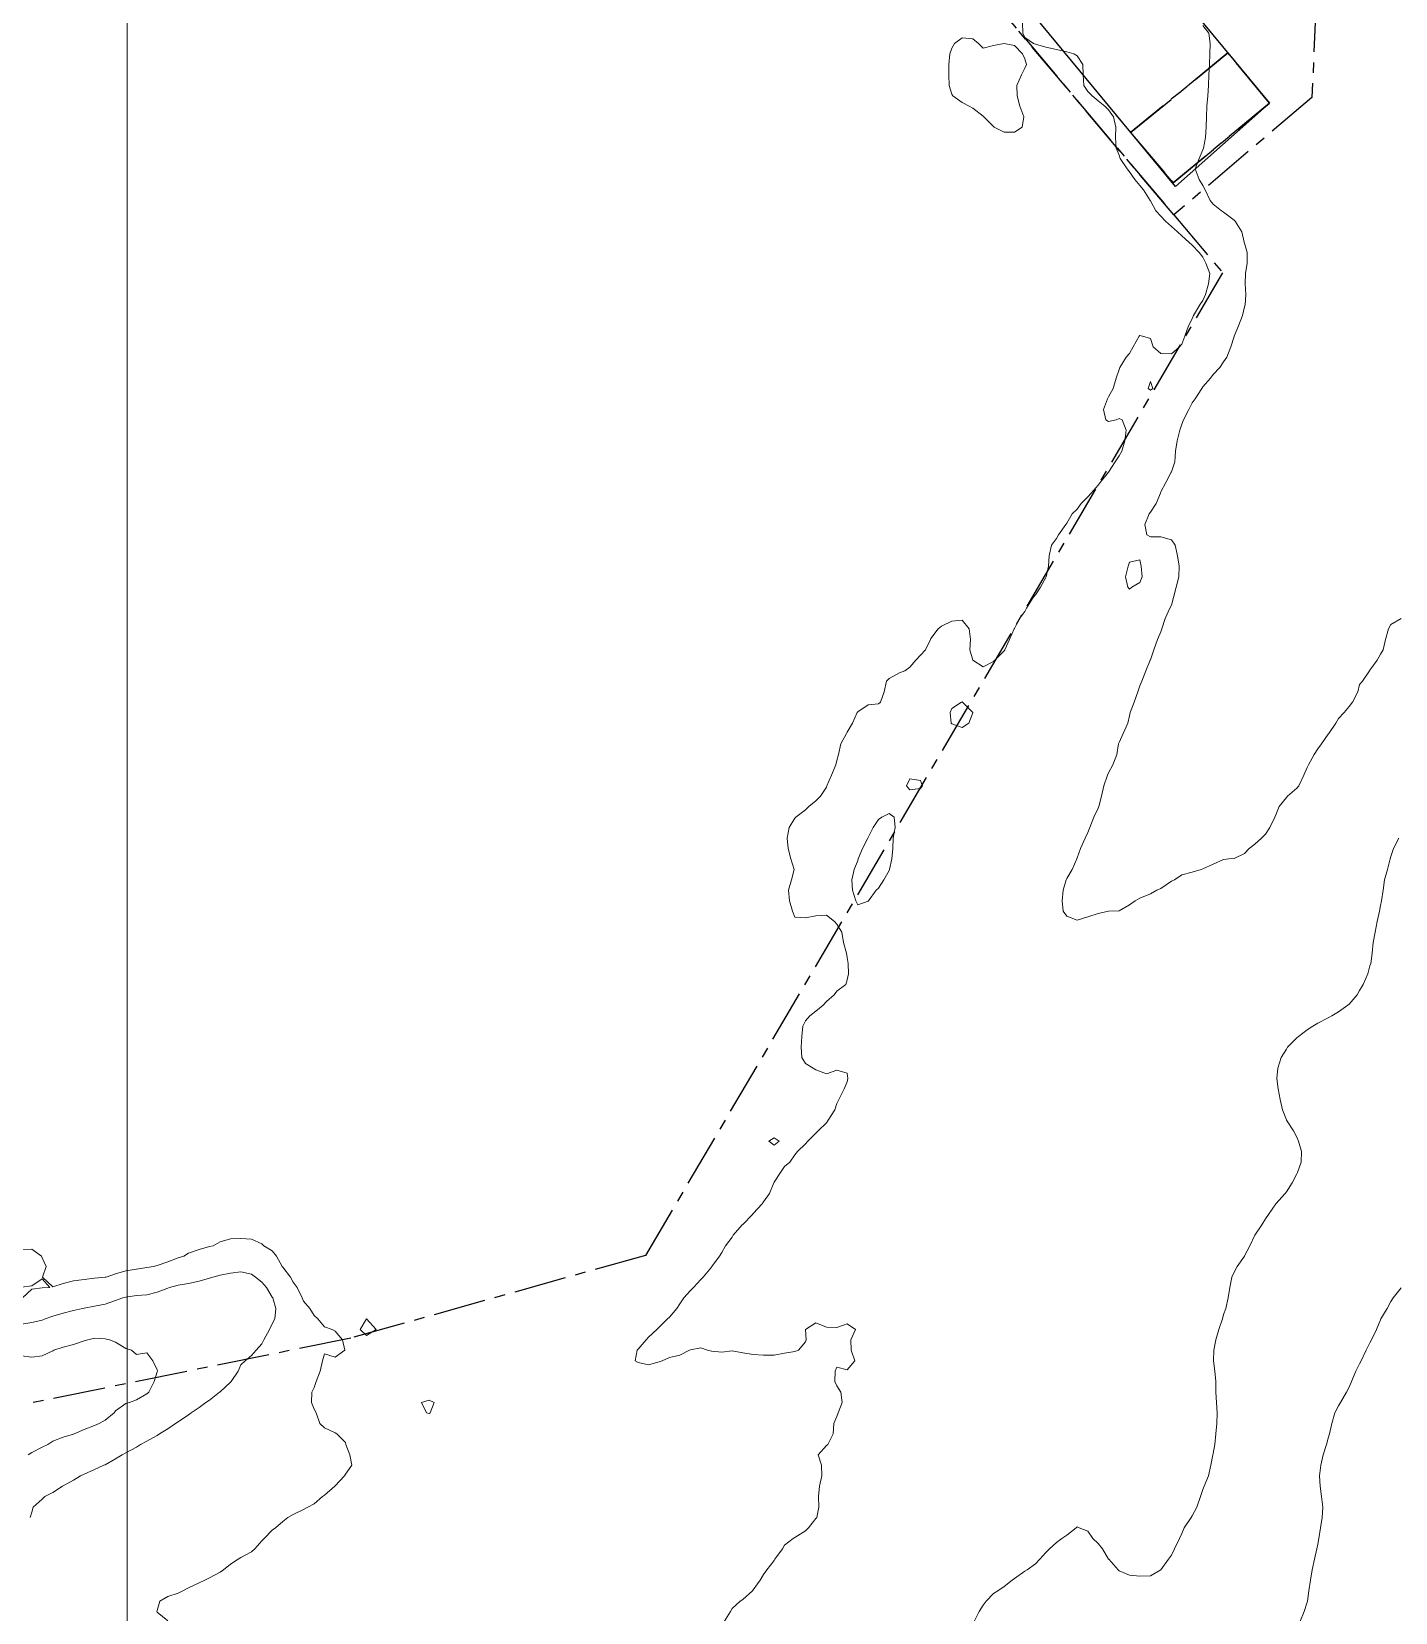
# Model space of a CAD drawing. Header units: centimetres. Extents: x 0 to 642158, y -847 to 649707.
# Drawn here: x 616762.2 to 616827.5, y 620797.7 to 620873.3 of the extents above; entities that cross this region are included whole.
import ezdxf

# ---------------------------------------------------------------- set-up
doc = ezdxf.new("R2010")
doc.units = ezdxf.units.CM
doc.header["$MEASUREMENT"] = 0
doc.linetypes.add('CENTERX2', pattern=[4, 2.5, -0.5, 0.5, -0.5])
doc.layers.add('MEV_grille', color=254, linetype='Continuous', lineweight=9)
doc.layers.add('WAL_topographie 0.5', color=253, linetype='Continuous', lineweight=20)
doc.layers.add('SPW_batiments', color=7, linetype='Continuous')
doc.layers.add('SPW_parcellaire cadastral', color=7, linetype='CENTERX2', lineweight=25, true_color=0xff0542)

# ---------------------------------------------------------------- blocks, each defined once
blk = doc.blocks.new('*U112')
at = {"layer": 'MEV_grille', "transparency": 33554687}
blk.add_lwpolyline([(0, 1825.476), (0, -1825.476)], dxfattribs=at)
blk = doc.blocks.new('*U113')
at = {"layer": 'MEV_grille', "color": 0, "linetype": 'ByBlock', "lineweight": -2, "transparency": 16777216}
blk.add_blockref('*U112', (1400, 0), dxfattribs=at)

msp = doc.modelspace()

# ---------------------------------------------------------------- linework, layer by layer
at = {"layer": 'SPW_batiments'}
msp.add_lwpolyline([(616817.353, 620911.654), (616800.939, 620898.352), (616800.505, 620895.152), (616821.442, 620869.905), (616816.943, 620865.905), (616790.705, 620897.651), (616813.387, 620916.288), (616817.353, 620911.654)], dxfattribs=at)
at = {"layer": 'SPW_parcellaire cadastral'}
for points in [[(616703.252, 620977.874), (616705.259, 620970.066), (616725.859, 620975.281), (616789.025, 620897.565), (616816.871, 620864.549), (616819.201, 620861.786), (616791.606, 620814.788), (616777.504, 620810.829), (616747.043, 620804.653), (616736.762, 620806.494), (616725.425, 620812.186), (616717.783, 620816.022), (616706.308, 620829.905), (616705.058, 620828.784), (616702.226, 620826.244), (616700.619, 620828.294), (616648.311, 620895.015), (616662.942, 620947.797), (616665.719, 620957.761), (616680.429, 620969.619), (616679.014, 620971.374), (616703.252, 620977.874)], [(616785.866, 620903.661), (616790.324, 620898.605), (616812.191, 620916.586), (616814.545, 620918.522), (616816.458, 620914.023), (616819.049, 620907.029), (616820.928, 620900.95), (616822.238, 620895.635), (616822.937, 620891.254), (616823.445, 620886.841), (616823.857, 620878.84), (616823.476, 620870.172), (616816.871, 620864.549), (616789.025, 620897.565), (616725.859, 620975.281), (616726.289, 620975.633), (616725.447, 620976.685), (616725.687, 620976.925), (616729.613, 620972.145), (616785.866, 620903.661)], [(616814.804, 620868.492), (616816.843, 620866.091), (616821.442, 620869.904), (616819.457, 620872.298), (616814.804, 620868.492)], [(616814.804, 620868.492), (616819.457, 620872.298), (616821.442, 620869.904), (616816.843, 620866.091), (616814.804, 620868.492)]]:
    msp.add_lwpolyline(points, dxfattribs=at)
at = {"layer": 'WAL_topographie 0.5'}
for points in [[(616809.633, 620873.75), (616809.641, 620873.25), (616809.75, 620873.031), (616810.159, 620872.75), (616810.25, 620872.722), (616810.75, 620872.576), (616811.25, 620872.468), (616811.75, 620872.352), (616812.083, 620872.25), (616812.25, 620872.168), (616812.521, 620871.75), (616812.526, 620871.25), (616812.567, 620870.75), (616812.75, 620870.448), (616812.957, 620870.25), (616813.25, 620870.01), (616813.567, 620869.75), (616813.75, 620869.576), (616813.979, 620869.25), (616814.092, 620868.75), (616814.083, 620868.25), (616814.111, 620867.75), (616814.25, 620867.409), (616814.306, 620867.25), (616814.634, 620866.75), (616814.75, 620866.607), (616815.011, 620866.25), (616815.25, 620865.957), (616815.419, 620865.75), (616815.737, 620865.25), (616815.75, 620865.225), (616816.016, 620864.75), (616816.25, 620864.487), (616816.471, 620864.25), (616816.75, 620864.002), (616817.048, 620863.75), (616817.25, 620863.558), (616817.59, 620863.25), (616817.75, 620863.114), (616818.073, 620862.75), (616818.25, 620862.526), (616818.399, 620862.25), (616818.584, 620861.75), (616818.523, 620861.25), (616818.385, 620860.75), (616818.25, 620860.455), (616818.11, 620860.25), (616817.813, 620859.75), (616817.75, 620859.588), (616817.57, 620859.25), (616817.399, 620858.75), (616817.25, 620858.373), (616817.142, 620858.25), (616816.75, 620857.915), (616816.25, 620857.927), (616815.881, 620858.25), (616815.75, 620858.643), (616815.375, 620858.75), (616815.25, 620858.792), (616815.214, 620858.75), (616814.917, 620858.25), (616814.75, 620857.932), (616814.583, 620857.75), (616814.279, 620857.25), (616814.25, 620857.167), (616814.111, 620856.75), (616813.961, 620856.25), (616813.75, 620855.85), (616813.702, 620855.75), (616813.511, 620855.25), (616813.618, 620854.75), (616813.75, 620854.679), (616814.107, 620854.75), (616814.25, 620854.817), (616814.393, 620854.75), (616814.583, 620854.25), (616814.524, 620853.75), (616814.387, 620853.25), (616814.25, 620853.023), (616814.058, 620852.75), (616813.752, 620852.25), (616813.75, 620852.246), (616813.349, 620851.75), (616813.25, 620851.623), (616812.912, 620851.25), (616812.75, 620851.067), (616812.438, 620850.75), (616812.25, 620850.485), (616812, 620850.25), (616811.75, 620849.807), (616811.696, 620849.75), (616811.351, 620849.25), (616811.25, 620849.076), (616811.017, 620848.75), (616810.905, 620848.25), (616810.876, 620847.75), (616810.769, 620847.25), (616810.75, 620847.212), (616810.486, 620846.75), (616810.25, 620846.383), (616810.143, 620846.25), (616809.826, 620845.75), (616809.75, 620845.583), (616809.485, 620845.25), (616809.25, 620844.774), (616809.237, 620844.75), (616809.009, 620844.25), (616808.78, 620843.75), (616808.75, 620843.708), (616808.305, 620843.25), (616808.25, 620843.195), (616807.75, 620842.943), (616807.25, 620843.25), (616807.25, 620843.25), (616807.115, 620843.75), (616807.15, 620844.25), (616807.083, 620844.75), (616806.75, 620845.167), (616806.25, 620845.125), (616805.75, 620844.882), (616805.603, 620844.75), (616805.25, 620844.288), (616805.227, 620844.25), (616804.985, 620843.75), (616804.75, 620843.5), (616804.528, 620843.25), (616804.25, 620842.917), (616804, 620842.75), (616803.75, 620842.65), (616803.25, 620842.382), (616803.131, 620842.25), (616803.017, 620841.75), (616802.841, 620841.25), (616802.75, 620841.173), (616802.25, 620841.12), (616801.75, 620840.788), (616801.727, 620840.75), (616801.5, 620840.25), (616801.25, 620839.817), (616801.206, 620839.75), (616800.946, 620839.25), (616800.824, 620838.75), (616800.75, 620838.464), (616800.696, 620838.25), (616800.5, 620837.75), (616800.28, 620837.25), (616800.25, 620837.183), (616799.967, 620836.75), (616799.75, 620836.523), (616799.417, 620836.25), (616799.25, 620836.1), (616798.783, 620835.75), (616798.75, 620835.7), (616798.469, 620835.25), (616798.368, 620834.75), (616798.425, 620834.25), (616798.555, 620833.75), (616798.714, 620833.25), (616798.583, 620832.75), (616798.437, 620832.25), (616798.481, 620831.75), (616798.631, 620831.25), (616798.75, 620830.972), (616799.25, 620830.938), (616799.75, 620831.034), (616800.25, 620831.053), (616800.647, 620830.75), (616800.75, 620830.625), (616800.987, 620830.25), (616801.068, 620829.75), (616801.207, 620829.25), (616801.25, 620829.028), (616801.301, 620828.75), (616801.31, 620828.25), (616801.25, 620827.972), (616801.181, 620827.75), (616800.75, 620827.421), (616800.625, 620827.25), (616800.25, 620826.935), (616800.103, 620826.75), (616799.75, 620826.466), (616799.454, 620826.25), (616799.25, 620826.004), (616799.125, 620825.75), (616799.085, 620825.25), (616799.047, 620824.75), (616799.073, 620824.25), (616799.25, 620823.96), (616799.613, 620823.75), (616799.75, 620823.656), (616800.25, 620823.479), (616800.75, 620823.643), (616801.25, 620823.5), (616801.281, 620823.25), (616801.25, 620823.083), (616801.096, 620822.75), (616800.844, 620822.25), (616800.75, 620822.05), (616800.652, 620821.75), (616800.342, 620821.25), (616800.25, 620821.132), (616799.852, 620820.75), (616799.75, 620820.631), (616799.369, 620820.25), (616799.25, 620820.122), (616798.868, 620819.75), (616798.75, 620819.605), (616798.511, 620819.25), (616798.25, 620819.039), (616798.056, 620818.75), (616797.75, 620818.294), (616797.731, 620818.25), (616797.533, 620817.75), (616797.25, 620817.344), (616797.173, 620817.25), (616796.75, 620816.794), (616796.713, 620816.75), (616796.25, 620816.269), (616796.227, 620816.25), (616795.797, 620815.75), (616795.75, 620815.66), (616795.423, 620815.25), (616795.25, 620814.923), (616795.137, 620814.75), (616794.766, 620814.25), (616794.75, 620814.231), (616794.358, 620813.75), (616794.25, 620813.637), (616793.897, 620813.25), (616793.75, 620813.115), (616793.432, 620812.75), (616793.25, 620812.473), (616793.094, 620812.25), (616792.75, 620811.84), (616792.648, 620811.75), (616792.25, 620811.352), (616792.15, 620811.25), (616791.75, 620810.869), (616791.638, 620810.75), (616791.25, 620810.302), (616791.202, 620810.25), (616791.107, 620809.75), (616791.25, 620809.662), (616791.75, 620809.547), (616792.25, 620809.7), (616792.4, 620809.75), (616792.75, 620809.902), (616793.25, 620810.021), (616793.708, 620810.25), (616793.75, 620810.27), (616794.25, 620810.363), (616794.568, 620810.25), (616794.75, 620810.199), (616795.25, 620810.153), (616795.75, 620810.217), (616796.25, 620810.132), (616796.75, 620810.041), (616797.25, 620810.021), (616797.75, 620810.018), (616798.25, 620810.103), (616798.75, 620810.193), (616798.917, 620810.25), (616799.25, 620810.65), (616799.292, 620810.75), (616799.25, 620811.25), (616799.25, 620811.25), (616799.25, 620811.25), (616799.75, 620811.556), (616800.25, 620811.353), (616800.75, 620811.337), (616801.25, 620811.519), (616801.639, 620811.25), (616801.417, 620810.75), (616801.438, 620810.25), (616801.613, 620809.75), (616801.25, 620809.306), (616800.75, 620809.438), (616800.671, 620809.25), (616800.655, 620808.75), (616800.75, 620808.55), (616800.938, 620808.25), (616801.013, 620807.75), (616800.821, 620807.25), (616800.75, 620807.083), (616800.607, 620806.75), (616800.568, 620806.25), (616800.321, 620805.75), (616800.25, 620805.688), (616799.861, 620805.25), (616800.01, 620804.75), (616800.031, 620804.25), (616799.922, 620803.75), (616799.868, 620803.25), (616799.895, 620802.75), (616799.788, 620802.25), (616799.75, 620802.202), (616799.4, 620801.75), (616799.25, 620801.61), (616798.75, 620801.288), (616798.656, 620801.25), (616798.25, 620800.925), (616798.147, 620800.75), (616797.793, 620800.25), (616797.75, 620800.198), (616797.399, 620799.75), (616797.25, 620799.521), (616797.088, 620799.25), (616796.75, 620798.785), (616796.712, 620798.75), (616796.25, 620798.336), (616796.131, 620798.25), (616795.75, 620797.902), (616795.667, 620797.75), (616795.35, 620797.25)], [(616818.25, 620873.614), (616818.548, 620873.25), (616818.609, 620872.75), (616818.598, 620872.25), (616818.58, 620871.75), (616818.542, 620871.25), (616818.523, 620870.75), (616818.5, 620870.25), (616818.455, 620869.75), (616818.432, 620869.25), (616818.419, 620868.75), (616818.384, 620868.25), (616818.29, 620867.75), (616818.25, 620867.662), (616818.075, 620867.25), (616817.894, 620866.75), (616818.083, 620866.25), (616818.25, 620865.953), (616818.369, 620865.75), (616818.605, 620865.25), (616818.75, 620865.068), (616819.148, 620864.75), (616819.25, 620864.688), (616819.75, 620864.299), (616819.8, 620864.25), (616820.114, 620863.75), (616820.239, 620863.25), (616820.25, 620863.202), (616820.372, 620862.75), (616820.369, 620862.25), (616820.292, 620861.75), (616820.287, 620861.25), (616820.32, 620860.75), (616820.284, 620860.25), (616820.25, 620860.15), (616820.155, 620859.75), (616819.966, 620859.25), (616819.756, 620858.75), (616819.75, 620858.733), (616819.596, 620858.25), (616819.407, 620857.75), (616819.25, 620857.521), (616819.062, 620857.25), (616818.75, 620856.924), (616818.616, 620856.75), (616818.25, 620856.324), (616818.204, 620856.25), (616817.891, 620855.75), (616817.75, 620855.559), (616817.588, 620855.25), (616817.325, 620854.75), (616817.25, 620854.55), (616817.16, 620854.25), (616817.029, 620853.75), (616816.956, 620853.25), (616816.924, 620852.75), (616816.75, 620852.269), (616816.744, 620852.25), (616816.49, 620851.75), (616816.25, 620851.31), (616816.227, 620851.25), (616816.029, 620850.75), (616815.75, 620850.337), (616815.684, 620850.25), (616815.48, 620849.75), (616815.583, 620849.25), (616815.75, 620849.15), (616816.25, 620849.157), (616816.75, 620849.012), (616816.927, 620848.75), (616817.045, 620848.25), (616817.121, 620847.75), (616817.113, 620847.25), (616816.979, 620846.75), (616816.85, 620846.25), (616816.75, 620845.893), (616816.685, 620845.75), (616816.448, 620845.25), (616816.296, 620844.75), (616816.25, 620844.618), (616816.092, 620844.25), (616815.915, 620843.75), (616815.75, 620843.279), (616815.738, 620843.25), (616815.533, 620842.75), (616815.34, 620842.25), (616815.25, 620842.028), (616815.148, 620841.75), (616814.976, 620841.25), (616814.788, 620840.75), (616814.75, 620840.594), (616814.667, 620840.25), (616814.445, 620839.75), (616814.25, 620839.324), (616814.216, 620839.25), (616814.14, 620838.75), (616813.944, 620838.25), (616813.75, 620837.863), (616813.695, 620837.75), (616813.521, 620837.25), (616813.412, 620836.75), (616813.277, 620836.25), (616813.25, 620836.181), (616813.035, 620835.75), (616812.855, 620835.25), (616812.75, 620835.011), (616812.621, 620834.75), (616812.412, 620834.25), (616812.25, 620833.801), (616812.229, 620833.75), (616812.003, 620833.25), (616811.75, 620832.81), (616811.716, 620832.75), (616811.581, 620832.25), (616811.526, 620831.75), (616811.578, 620831.25), (616811.75, 620831.011), (616812.25, 620830.822), (616812.75, 620830.975), (616813.25, 620831.132), (616813.75, 620831.25), (616813.75, 620831.25), (616814.25, 620831.272), (616814.75, 620831.554), (616815.015, 620831.75), (616815.25, 620831.879), (616815.75, 620832.074), (616816.06, 620832.25), (616816.25, 620832.343), (616816.75, 620832.684), (616816.897, 620832.75), (616817.25, 620832.99), (616817.75, 620833.119), (616818.179, 620833.25), (616818.25, 620833.274), (616818.75, 620833.5), (616819.25, 620833.722), (616819.5, 620833.75), (616819.75, 620833.778), (616820.25, 620834.008), (616820.472, 620834.25), (616820.75, 620834.463), (616821.057, 620834.75), (616821.25, 620834.927), (616821.457, 620835.25), (616821.701, 620835.75), (616821.75, 620835.861), (616821.904, 620836.25), (616822.25, 620836.693), (616822.308, 620836.75), (616822.75, 620837.133), (616822.843, 620837.25), (616823.081, 620837.75), (616823.25, 620838.128), (616823.312, 620838.25), (616823.581, 620838.75), (616823.75, 620839.009), (616823.926, 620839.25), (616824.25, 620839.712), (616824.282, 620839.75), (616824.619, 620840.25), (616824.75, 620840.462), (616825.013, 620840.75), (616825.25, 620841.037), (616825.411, 620841.25), (616825.664, 620841.75), (616825.75, 620842.092), (616825.893, 620842.25), (616826.233, 620842.75), (616826.25, 620842.781), (616826.591, 620843.25), (616826.75, 620843.542), (616826.889, 620843.75), (616827, 620844.25), (616827.13, 620844.75), (616827.25, 620844.964), (616827.75, 620845.25)], [(616809.25, 620868.513), (616809.61, 620868.75), (616809.696, 620869.25), (616809.505, 620869.75), (616809.371, 620870.25), (616809.36, 620870.75), (616809.588, 620871.25), (616809.75, 620871.575), (616809.825, 620871.75), (616809.75, 620872.019), (616809.635, 620872.25), (616809.25, 620872.65), (616808.75, 620872.75), (616808.25, 620872.65), (616807.75, 620872.528), (616807.528, 620872.75), (616807.25, 620872.977), (616806.75, 620873.015), (616806.375, 620872.75), (616806.25, 620872.536), (616806.159, 620872.25), (616806.1, 620871.75), (616806.111, 620871.25), (616806.118, 620870.75), (616806.25, 620870.333), (616806.292, 620870.25), (616806.75, 620869.927), (616807.083, 620869.75), (616807.25, 620869.656), (616807.75, 620869.283), (616807.781, 620869.25), (616808.25, 620868.781), (616808.279, 620868.75), (616808.75, 620868.508), (616809.25, 620868.513)], [(616815.858, 620856.25), (616815.75, 620856.17), (616815.647, 620856.25), (616815.75, 620856.583), (616815.858, 620856.25)], [(616814.75, 620846.65), (616814.861, 620846.75), (616815.25, 620846.969), (616815.362, 620847.25), (616815.302, 620847.75), (616815.25, 620848.062), (616814.75, 620847.95), (616814.69, 620847.75), (616814.555, 620847.25), (616814.673, 620846.75), (616814.75, 620846.65)], [(616807.066, 620840.25), (616806.75, 620840.037), (616806.25, 620840.218), (616806.226, 620840.25), (616806.172, 620840.75), (616806.25, 620840.939), (616806.717, 620841.25), (616806.75, 620841.263), (616806.766, 620841.25), (616807.25, 620840.758), (616807.253, 620840.75), (616807.25, 620840.735), (616807.066, 620840.25)], [(616804.845, 620837.25), (616804.75, 620837.125), (616804.25, 620837.05), (616804.083, 620837.25), (616804.25, 620837.583), (616804.75, 620837.5), (616804.845, 620837.25)], [(616802.258, 620831.75), (616802.25, 620831.736), (616801.75, 620831.556), (616801.663, 620831.75), (616801.495, 620832.25), (616801.468, 620832.75), (616801.58, 620833.25), (616801.75, 620833.679), (616801.773, 620833.75), (616801.983, 620834.25), (616802.235, 620834.75), (616802.25, 620834.776), (616802.487, 620835.25), (616802.75, 620835.635), (616802.908, 620835.75), (616803.25, 620835.926), (616803.5, 620835.75), (616803.536, 620835.25), (616803.451, 620834.75), (616803.427, 620834.25), (616803.374, 620833.75), (616803.271, 620833.25), (616803.25, 620833.2), (616803.005, 620832.75), (616802.75, 620832.35), (616802.631, 620832.25), (616802.258, 620831.75)], [(616827.635, 620834.75), (616827.378, 620834.25), (616827.25, 620833.865), (616827.216, 620833.75), (616827.091, 620833.25), (616826.95, 620832.75), (616826.875, 620832.25), (616826.796, 620831.75), (616826.75, 620831.523), (616826.699, 620831.25), (616826.599, 620830.75), (616826.494, 620830.25), (616826.409, 620829.75), (616826.356, 620829.25), (616826.285, 620828.75), (616826.25, 620828.643), (616826.144, 620828.25), (616825.93, 620827.75), (616825.75, 620827.45), (616825.641, 620827.25), (616825.25, 620826.811), (616825.192, 620826.75), (616824.75, 620826.443), (616824.42, 620826.25), (616824.25, 620826.155), (616823.75, 620825.901), (616823.523, 620825.75), (616823.25, 620825.576), (616822.832, 620825.25), (616822.75, 620825.187), (616822.313, 620824.75), (616822.25, 620824.652), (616822.008, 620824.25), (616821.851, 620823.75), (616821.802, 620823.25), (616821.86, 620822.75), (616821.953, 620822.25), (616822.06, 620821.75), (616822.25, 620821.27), (616822.26, 620821.25), (616822.597, 620820.75), (616822.75, 620820.44), (616822.839, 620820.25), (616822.977, 620819.75), (616822.956, 620819.25), (616822.785, 620818.75), (616822.75, 620818.691), (616822.536, 620818.25), (616822.25, 620817.825), (616822.193, 620817.75), (616821.75, 620817.259), (616821.744, 620817.25), (616821.395, 620816.75), (616821.25, 620816.531), (616821.076, 620816.25), (616820.75, 620815.75), (616820.75, 620815.75), (616820.498, 620815.25), (616820.25, 620814.76), (616820.244, 620814.75), (616819.898, 620814.25), (616819.75, 620813.987), (616819.65, 620813.75), (616819.55, 620813.25), (616819.472, 620812.75), (616819.354, 620812.25), (616819.25, 620811.956), (616819.189, 620811.75), (616819.019, 620811.25), (616818.882, 620810.75), (616818.787, 620810.25), (616818.768, 620809.75), (616818.826, 620809.25), (616818.873, 620808.75), (616818.882, 620808.25), (616818.91, 620807.75), (616818.942, 620807.25), (616818.92, 620806.75), (616818.879, 620806.25), (616818.825, 620805.75), (616818.75, 620805.313), (616818.736, 620805.25), (616818.641, 620804.75), (616818.52, 620804.25), (616818.316, 620803.75), (616818.25, 620803.583), (616818.143, 620803.25), (616817.972, 620802.75), (616817.75, 620802.333), (616817.701, 620802.25), (616817.371, 620801.75), (616817.25, 620801.492), (616817.135, 620801.25), (616816.905, 620800.75), (616816.75, 620800.446), (616816.619, 620800.25), (616816.25, 620799.75), (616816.25, 620799.75), (616815.75, 620799.466), (616815.25, 620799.445), (616814.75, 620799.5), (616814.25, 620799.7), (616814.201, 620799.75), (616813.758, 620800.25), (616813.75, 620800.259), (616813.458, 620800.75), (616813.25, 620801.013), (616812.993, 620801.25), (616812.75, 620801.604), (616812.338, 620801.75), (616812.25, 620801.797), (616812.198, 620801.75), (616811.75, 620801.399), (616811.511, 620801.25), (616811.25, 620801.062), (616810.927, 620800.75), (616810.75, 620800.583), (616810.453, 620800.25), (616810.25, 620800.029), (616809.854, 620799.75), (616809.75, 620799.686), (616809.25, 620799.341), (616809.135, 620799.25), (616808.75, 620798.956), (616808.458, 620798.75), (616808.25, 620798.611), (616807.899, 620798.25), (616807.75, 620798.054), (616807.561, 620797.75), (616807.298, 620797.25)], [(616797.75, 620820.056), (616798, 620820.25), (616797.75, 620820.412), (616797.5, 620820.25), (616797.75, 620820.056)], [(616761.75, 620815.071), (616762.25, 620815.083), (616762.708, 620814.75), (616762.75, 620814.667), (616762.942, 620814.25), (616762.765, 620813.75), (616763.25, 620813.279), (616763.75, 620813.445), (616764.25, 620813.568), (616764.75, 620813.635), (616765.25, 620813.691), (616765.75, 620813.74), (616765.802, 620813.75), (616766.25, 620813.913), (616766.75, 620814.05), (616767.25, 620814.13), (616767.75, 620814.203), (616768.061, 620814.25), (616768.25, 620814.304), (616768.75, 620814.474), (616769.25, 620814.669), (616769.52, 620814.75), (616769.75, 620814.897), (616770.25, 620815.067), (616770.75, 620815.205), (616770.93, 620815.25), (616771.25, 620815.433), (616771.75, 620815.579), (616772.25, 620815.598), (616772.75, 620815.569), (616773.25, 620815.333), (616773.34, 620815.25), (616773.75, 620815), (616773.953, 620814.75), (616774.229, 620814.25), (616774.25, 620814.22), (616774.616, 620813.75), (616774.75, 620813.509), (616774.937, 620813.25), (616775.185, 620812.75), (616775.25, 620812.595), (616775.542, 620812.25), (616775.75, 620811.907), (616775.928, 620811.75), (616776.25, 620811.378), (616776.607, 620811.25), (616776.75, 620811.163), (616777.102, 620810.75), (616777.226, 620810.25), (616776.75, 620809.917), (616776.25, 620810.083), (616776.146, 620809.75), (616776.033, 620809.25), (616775.855, 620808.75), (616775.75, 620808.469), (616775.644, 620808.25), (616775.625, 620807.75), (616775.75, 620807.432), (616775.855, 620807.25), (616776.022, 620806.75), (616776.25, 620806.542), (616776.75, 620806.3), (616776.833, 620806.25), (616777.25, 620805.833), (616777.268, 620805.75), (616777.457, 620805.25), (616777.55, 620804.75), (616777.25, 620804.33), (616777.21, 620804.25), (616776.75, 620803.761), (616776.741, 620803.75), (616776.25, 620803.326), (616776.154, 620803.25), (616775.75, 620802.911), (616775.456, 620802.75), (616775.25, 620802.627), (616774.75, 620802.392), (616774.5, 620802.25), (616774.25, 620802.052), (616773.896, 620801.75), (616773.75, 620801.639), (616773.368, 620801.25), (616773.25, 620801.134), (616772.914, 620800.75), (616772.75, 620800.602), (616772.25, 620800.341), (616772.125, 620800.25), (616771.75, 620800.016), (616771.414, 620799.75), (616771.25, 620799.636), (616770.75, 620799.358), (616770.517, 620799.25), (616770.25, 620799.129), (616769.75, 620798.881), (616769.479, 620798.75), (616769.25, 620798.63), (616768.75, 620798.465), (616768.379, 620798.25), (616768.25, 620797.809), (616768.229, 620797.75), (616768.25, 620797.726), (616768.75, 620797.312)], [(616761.75, 620812.74), (616761.799, 620812.75), (616762.25, 620813.171), (616762.75, 620813.228), (616763.107, 620813.25), (616762.75, 620813.667), (616762.25, 620813.328), (616761.75, 620813.26), (616761.25, 620813.399), (616760.75, 620813.341), (616760.676, 620813.25), (616760.601, 620812.75), (616760.75, 620812.676), (616761.25, 620812.659), (616761.75, 620812.74)], [(616761.75, 620811.496), (616762.25, 620811.573), (616762.75, 620811.697), (616762.89, 620811.75), (616763.25, 620811.874), (616763.75, 620812.027), (616764.25, 620812.148), (616764.68, 620812.25), (616764.75, 620812.265), (616765.25, 620812.351), (616765.75, 620812.447), (616766.25, 620812.625), (616766.601, 620812.75), (616766.75, 620812.794), (616767.25, 620812.863), (616767.75, 620812.908), (616768.25, 620813.033), (616768.75, 620813.226), (616768.829, 620813.25), (616769.25, 620813.358), (616769.75, 620813.443), (616770.25, 620813.552), (616770.75, 620813.704), (616770.901, 620813.75), (616771.25, 620813.844), (616771.75, 620813.942), (616772.25, 620813.999), (616772.75, 620813.886), (616772.95, 620813.75), (616773.25, 620813.499), (616773.468, 620813.25), (616773.75, 620812.793), (616773.774, 620812.75), (616773.913, 620812.25), (616773.864, 620811.75), (616773.75, 620811.509), (616773.615, 620811.25), (616773.345, 620810.75), (616773.25, 620810.564), (616772.98, 620810.25), (616772.75, 620810.006), (616772.449, 620809.75), (616772.25, 620809.545), (616772.116, 620809.25), (616771.779, 620808.75), (616771.75, 620808.72), (616771.25, 620808.263), (616771.233, 620808.25), (616770.75, 620807.858), (616770.575, 620807.75), (616770.25, 620807.507), (616769.867, 620807.25), (616769.75, 620807.16), (616769.25, 620806.826), (616769.126, 620806.75), (616768.75, 620806.49), (616768.362, 620806.25), (616768.25, 620806.176), (616767.75, 620805.903), (616767.452, 620805.75), (616767.25, 620805.622), (616766.75, 620805.347), (616766.563, 620805.25), (616766.25, 620805.049), (616765.75, 620804.775), (616765.692, 620804.75), (616765.25, 620804.541), (616764.75, 620804.33), (616764.583, 620804.25), (616764.25, 620804.03), (616763.75, 620803.762), (616763.724, 620803.75), (616763.25, 620803.451), (616762.872, 620803.25), (616762.75, 620803.135), (616762.315, 620802.75), (616762.25, 620802.5), (616762.171, 620802.25)], [(616827.75, 620813.234), (616827.365, 620812.75), (616827.25, 620812.577), (616827.065, 620812.25), (616826.769, 620811.75), (616826.75, 620811.702), (616826.564, 620811.25), (616826.33, 620810.75), (616826.25, 620810.612), (616826.075, 620810.25), (616825.83, 620809.75), (616825.75, 620809.595), (616825.575, 620809.25), (616825.364, 620808.75), (616825.25, 620808.49), (616825.135, 620808.25), (616824.839, 620807.75), (616824.75, 620807.596), (616824.57, 620807.25), (616824.432, 620806.75), (616824.311, 620806.25), (616824.25, 620806.05), (616824.165, 620805.75), (616824.017, 620805.25), (616823.892, 620804.75), (616823.84, 620804.25), (616823.871, 620803.75), (616823.933, 620803.25), (616823.988, 620802.75), (616823.969, 620802.25), (616823.884, 620801.75), (616823.798, 620801.25), (616823.75, 620800.977), (616823.705, 620800.75), (616823.597, 620800.25), (616823.49, 620799.75), (616823.404, 620799.25), (616823.329, 620798.75), (616823.26, 620798.25), (616823.25, 620798.204), (616823.103, 620797.75), (616822.903, 620797.25)], [(616778.717, 620811.25), (616778.25, 620810.958), (616777.946, 620811.25), (616778.25, 620811.75), (616778.25, 620811.75), (616778.25, 620811.75), (616778.717, 620811.25)], [(616761.75, 620809.989), (616762.25, 620809.915), (616762.75, 620809.982), (616763.25, 620810.227), (616763.298, 620810.25), (616763.75, 620810.405), (616764.25, 620810.521), (616764.75, 620810.697), (616764.924, 620810.75), (616765.25, 620810.824), (616765.75, 620810.804), (616765.964, 620810.75), (616766.25, 620810.64), (616766.75, 620810.341), (616767.021, 620810.25), (616767.25, 620810.05), (616767.75, 620810.125), (616768.031, 620809.75), (616768.25, 620809.313), (616768.259, 620809.25), (616768.25, 620809.219), (616768.1, 620808.75), (616767.841, 620808.25), (616767.75, 620808.17), (616767.25, 620807.885), (616766.922, 620807.75), (616766.75, 620807.709), (616766.25, 620807.347), (616766.194, 620807.25), (616765.75, 620806.905), (616765.472, 620806.75), (616765.25, 620806.646), (616764.75, 620806.465), (616764.267, 620806.25), (616764.25, 620806.243), (616763.75, 620806.092), (616763.25, 620805.895), (616763.017, 620805.75), (616762.75, 620805.615), (616762.25, 620805.356), (616762.067, 620805.25)], [(616781.306, 620807.25), (616781.25, 620807.221), (616781.125, 620807.25), (616780.889, 620807.75), (616781.25, 620807.86), (616781.5, 620807.75), (616781.306, 620807.25)]]:
    msp.add_lwpolyline(points, dxfattribs=at)

# ---------------------------------------------------------------- block references
at = {"layer": 'MEV_grille', "transparency": 33554687}
msp.add_blockref('*U113', (615366.814, 620593.644), dxfattribs=at)

doc.saveas('drawing.dxf')
